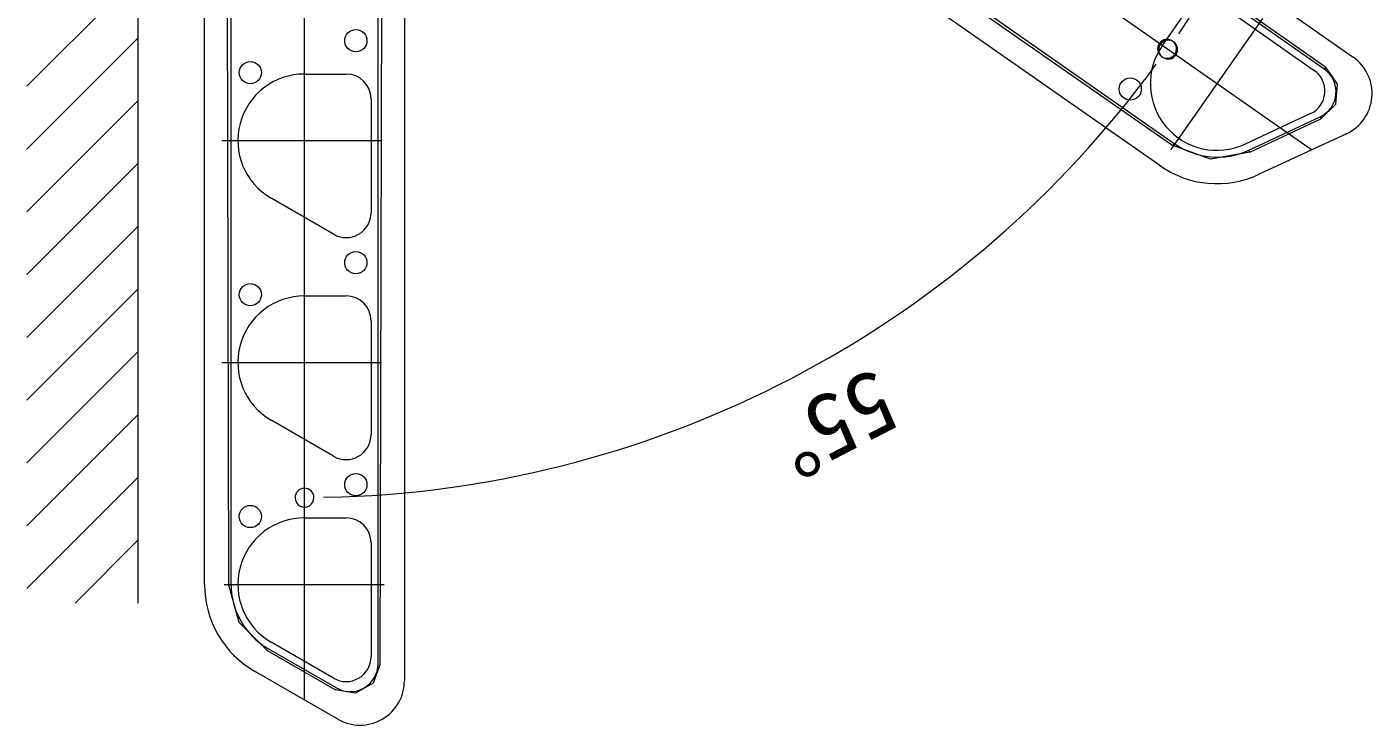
# Model space of a CAD drawing. Units: millimetres, scale not verified. Extents: x -1681 to -294, y -1188 to 1055.
# Drawn here: x -696.9 to -575.7, y 555.7 to 618.6 of the extents above; entities that cross this region are included whole.
import ezdxf
from ezdxf.enums import TextEntityAlignment as Align

# ---------------------------------------------------------------- set-up
doc = ezdxf.new("R2010")
doc.units = ezdxf.units.MM
doc.header["$LTSCALE"] = 4
doc.linetypes.add('CHAIN2', pattern=[12, 9, -1, 1, -1])
for name, color, linetype, lineweight in [('0-3_YKK_13', 4, 'Continuous', 9), ('0-4_YKK_D', 6, 'Continuous', 9), ('0-5_YKK_12', 2, 'CHAIN2', 9)]:
    doc.layers.add(name, color=color, linetype=linetype, lineweight=lineweight)
doc.styles.add('ＭＳ ゴシック', font='')
doc.styles.get('ＭＳ ゴシック').set_extended_font_data('MS Gothic')

msp = doc.modelspace()

# ---------------------------------------------------------------- linework, layer by layer
at = {"layer": '0-3_YKK_13'}
for p, q in [((-686.872, 718.699), (-686.872, 566.705)), ((-658.316, 672.544), (-577.422, 615.901)), ((-580.025, 614.825), (-659.24, 670.292)), ((-579.915, 614.982), (-657.418, 669.543)), ((-670.372, 661.911), (-593.537, 608.111)), ((-671.872, 557.974), (-671.872, 659.153)), ((-665.513, 657.981), (-593.657, 607.939)), ((-665.247, 561.221), (-665.247, 657.924)), ((-662.872, 658.459), (-662.872, 559.706)), ((-594.84, 606.124), (-668.384, 657.62)), ((-680.872, 568.366), (-680.872, 655.833)), ((-678.929, 656.003), (-678.706, 568.438)), ((-678.497, 656.252), (-678.497, 568.438)), ((-665.055, 561.221), (-664.815, 656.003)), ((-696.872, 613.274), (-686.872, 623.274)), ((-589.318, 620.568), (-580.925, 614.692)), ((-594.602, 616.944), (-592.451, 620.016)), ((-696.872, 607.617), (-686.872, 617.617)), ((-671.872, 614.378), (-668.122, 614.378)), ((-579.915, 614.982), (-580.025, 614.825)), ((-696.872, 601.96), (-686.872, 611.96)), ((-665.872, 612.127), (-665.872, 601.882)), ((-581.265, 610.81), (-587.152, 608.065)), ((-586.813, 607.522), (-580.403, 610.511)), ((-586.73, 607.346), (-580.324, 610.343)), ((-580.403, 610.511), (-580.324, 610.343)), ((-679.322, 608.378), (-664.922, 608.378)), ((-578.025, 608.999), (-585.874, 605.339)), ((-593.537, 608.111), (-593.657, 607.939)), ((-586.73, 607.346), (-586.813, 607.522)), ((-696.872, 596.303), (-686.872, 606.303)), ((-669.247, 599.934), (-674.872, 603.182)), ((-696.872, 590.646), (-686.872, 600.646)), ((-696.872, 584.989), (-686.872, 594.989)), ((-671.872, 594.378), (-668.122, 594.378)), ((-665.872, 592.128), (-665.872, 581.882)), ((-696.872, 579.332), (-686.872, 589.332)), ((-679.322, 588.378), (-664.922, 588.378)), ((-696.872, 573.676), (-686.872, 583.675)), ((-669.247, 579.934), (-674.872, 583.181)), ((-696.872, 568.019), (-686.872, 578.019)), ((-671.872, 574.378), (-668.122, 574.378)), ((-692.529, 566.705), (-686.872, 572.362)), ((-665.872, 572.128), (-665.872, 561.882)), ((-679.097, 568.366), (-664.697, 568.366)), ((-675.219, 562.424), (-669.089, 558.896)), ((-675.122, 562.593), (-668.997, 559.056)), ((-669.247, 559.934), (-674.872, 563.182)), ((-668.872, 556.242), (-676.372, 560.572))]:
    msp.add_line(p, q, dxfattribs=at)
for points in [[(-579.915, 614.982), (-578.864, 613.474), (-579.026, 611.643), (-580.324, 610.343)], [(-586.73, 607.346), (-590.273, 606.716), (-593.657, 607.939)], [(-675.219, 562.424), (-677.768, 564.964), (-678.706, 568.438)], [(-665.055, 561.221), (-665.687, 559.495), (-667.279, 558.578), (-669.089, 558.896)]]:
    msp.add_lwpolyline(points, dxfattribs=at)
for centre in [(-667.247, 617.378), (-676.747, 614.503), (-597.501, 613.022), (-667.247, 597.378), (-676.747, 594.502), (-667.247, 577.378), (-676.747, 574.503)]:
    msp.add_circle(centre, 1, dxfattribs=at)
for centre, radius, start, end in [((-589.687, 613.503), 6, 145, 295), ((-579.716, 612.624), 4, 295, 55), ((-671.872, 608.378), 6, 90, 239.99998), ((-668.122, 612.127), 2.25, 0, 90), ((-582.216, 612.849), 2.25, 295, 55), ((-581.459, 612.777), 2.5, 295, 55), ((-589.665, 613.64), 6.75, 235, 295), ((-589.678, 613.496), 9, 235, 295), ((-668.122, 601.882), 2.25, 239.99998, 0), ((-671.872, 588.378), 6, 90, 239.99998), ((-668.122, 592.128), 2.25, 0, 90), ((-668.122, 581.882), 2.25, 239.99998, 0), ((-671.872, 568.378), 6, 90, 239.99998), ((-668.122, 572.128), 2.25, 0, 90), ((-671.872, 568.366), 9, 180, 239.99998), ((-671.747, 568.438), 6.75, 180, 239.99998), ((-668.122, 561.882), 2.25, 239.99998, 0), ((-667.747, 561.221), 2.5, 239.99998, 0), ((-666.872, 559.706), 4, 239.99998, 0)]:
    msp.add_arc(centre, radius, start, end, dxfattribs=at)
at = {"layer": '0-4_YKK_D'}
for p, q in [((-593.13, 617.988), (-592.179, 619.398)), ((-595.179, 615.273), (-596.179, 613.898)), ((-670.172, 576.235), (-668.472, 576.265))]:
    msp.add_line(p, q, dxfattribs=at)
for centre, radius, start, end in [((-594.18, 616.648), 0.85, 53.97296, 233.97296), ((-594.08, 616.579), 0.85, 56.00578, 236.00578), ((-594.18, 616.648), 0.85, 233.97296, 53.97296), ((-594.08, 616.579), 0.85, 236.00578, 56.00578), ((-671.872, 671.049), 94.845, 272.05405, 322.94594), ((-671.872, 576.204), 0.85, 1.02702, 181.02702), ((-671.872, 576.204), 0.85, 181.02702, 1.02702)]:
    msp.add_arc(centre, radius, start, end, dxfattribs=at)
at = {"layer": '0-5_YKK_12', "linetype": 'Continuous'}
for p, q in [((-581.165, 607.535), (-664.046, 665.57)), ((-593.821, 607.577), (-585.562, 619.373)), ((-578.037, 609.025), (-578.025, 608.999)), ((-594.822, 606.149), (-594.84, 606.124)), ((-585.874, 605.339), (-585.887, 605.366))]:
    msp.add_line(p, q, dxfattribs=at)

# ---------------------------------------------------------------- texts
at = {"layer": '0-4_YKK_D', "color": 4, "style": 'ＭＳ ゴシック'}
msp.add_text('55°', height=5.865, rotation=207.5, dxfattribs=at).set_placement((-621.274, 589.56), align=Align.BOTTOM_LEFT)

doc.saveas('drawing.dxf')
